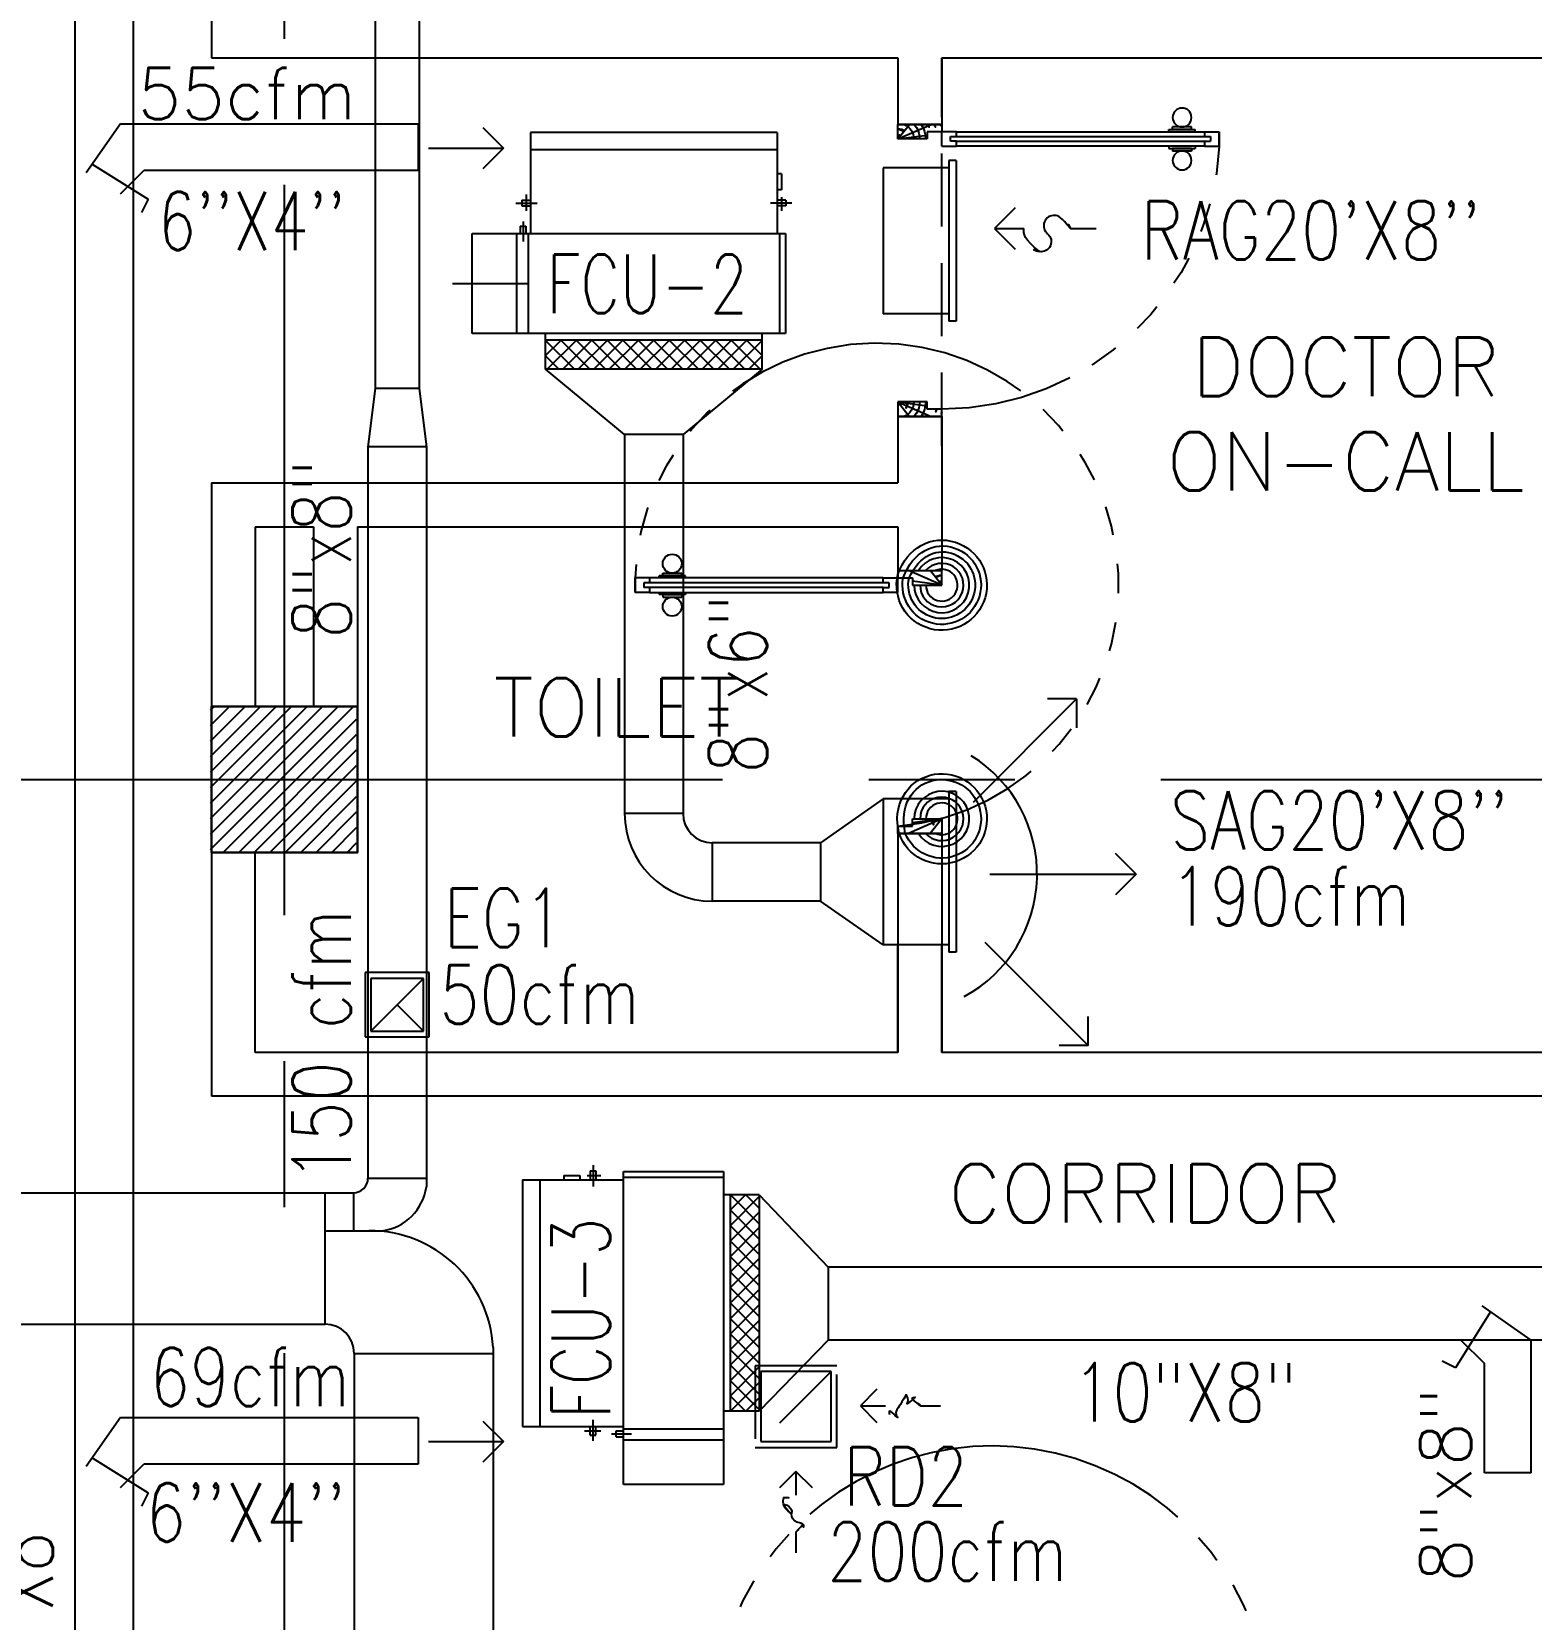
# Model space of a CAD drawing. Extents: x 417866029 to 417866302, y 43498045 to 43498122.
# Drawn here: x 417866045.34 to 417866050.47, y 43498070.1 to 43498075.53 of the extents above; entities that cross this region are included whole.
import ezdxf
from ezdxf.enums import TextEntityAlignment as Align

# ---------------------------------------------------------------- set-up
doc = ezdxf.new("R2010")
doc.units = 0
doc.header["$MEASUREMENT"] = 0
for name, pattern in [('CENTERX2', [4, 2.5, -0.5, 0.5, -0.5]), ('HIDDEN', [0.375, 0.25, -0.125]), ('HIDDEN2', [0.1875, 0.125, -0.0625])]:
    doc.linetypes.add(name, pattern=pattern)
doc.layers.get('0').update_dxf_attribs({"linetype": 'CONTINUOUS'})
for name, color, linetype in [('AXES', 11, 'CENTERX2'), ('COL', 7, 'CONTINUOUS'), ('DOOR', 9, 'CONTINUOUS'), ('DUCT', 6, 'CONTINUOUS'), ('EXDUCT', 10, 'CONTINUOUS'), ('FCU', 6, 'CONTINUOUS'), ('HAT', 11, 'CONTINUOUS'), ('M-EGU.', 2, 'CONTINUOUS'), ('M-TEXT', 2, 'CONTINUOUS'), ('PSUPPLY', 3, 'HIDDEN'), ('RM-NAME', 9, 'CONTINUOUS'), ('SCD', 2, 'CONTINUOUS'), ('WALL', 9, 'CONTINUOUS')]:
    doc.layers.add(name, color=color, linetype=linetype)
doc.styles.add('ROMANS', font='ROMANS.shx', dxfattribs={"width": 0.6})

# ---------------------------------------------------------------- blocks, each defined once
blk = doc.blocks.new('DOOR90')
at = {"layer": 'DOOR', "color": 7, "linetype": 'ByBlock'}
for p, q in [((-150, 0), (0, 0)), ((-150, 0), (-150, -25)), ((0, -50), (-113.7099299924448, 0)), ((0, -50), (-40.1457343158545, 0)), ((0, -50), (0, 0)), ((-1000, -25), (-1050, -25)), ((-1050, -75), (-1050, -25)), ((-1050, -25), (-1050, -75)), ((-1000, -41.9999999999709), (-1020, -41.9999999999709)), ((-1020, -42), (-1020, -58)), ((-1000, -25), (-1000, -41.9999999999709)), ((-877.6424572214019, -17.79999999995925), (-967.6424572214019, -17.79999999995925)), ((-967.6424572214019, -25), (-967.6424572214019, -17.79999999995925)), ((-955.0424572214251, -8.799999999959255), (-890.2424572213786, -8.799999999959255)), ((-955.0424572214251, -17.79999999995925), (-955.0424572214251, -8.799999999959255)), ((-955.0424572214251, -17.79999999995925), (-890.2424572213786, -17.79999999995925)), ((-890.2424572213786, -17.79999999995925), (-890.2424572213786, -8.799999999959255)), ((-877.6424572214019, -25), (-877.6424572214019, -17.79999999995925)), ((-200, -25), (-150, -25)), ((-200, -42), (-200, -25)), ((-180, -42), (-200, -42)), ((-180, -58), (-180, -42)), ((-150, -25), (-100, -25)), ((-150, -75), (-150, -25)), ((-100, -25), (-100, -50)), ((0, -50), (-100, -36.64271395650576)), ((-100, -50), (0, -50)), ((-1000, -75), (-1050, -74.99999999947613)), ((-1000, -58), (-1020, -58)), ((-1000, -58), (-1000, -75)), ((-967.6424572214019, -75), (-967.6424572214019, -82.20000000004075)), ((-877.6424572214019, -82.20000000004075), (-967.6424572214019, -82.20000000004075)), ((-955.0424572214251, -82.20000000004075), (-890.2424572213786, -82.20000000004075)), ((-955.0424572214251, -82.20000000004075), (-955.0424572214251, -91.20000000004075)), ((-955.0424572214251, -91.20000000004075), (-890.2424572213786, -91.20000000004075)), ((-890.2424572213786, -82.20000000004075), (-890.2424572213786, -91.20000000004075)), ((-877.6424572214019, -75), (-877.6424572214019, -82.20000000004075)), ((-200, -58), (-180, -58)), ((-200, -75), (-200, -58)), ((-150, -75), (-200, -75)), ((0, -850), (-113.7099299924448, -900)), ((-100, -875), (-100, -850)), ((0, -850), (-100, -863.3572860434942)), ((-100, -850), (0, -850)), ((0, -850), (-40.1457343158545, -900)), ((0, -850), (0, -900)), ((-150, -875), (-100, -875)), ((-150, -900), (-150, -875)), ((-150, -900), (0, -900)), ((0, -900), (-150, -900))]:
    blk.add_line(p, q, dxfattribs=at)
at = {"layer": 'DOOR', "linetype": 'ByBlock'}
for p, q in [((-200, -25), (-1000, -25)), ((-200, -42), (-1000, -41.9999999999709)), ((-200, -58), (-1000, -58)), ((-1000, -75), (-200, -75))]:
    blk.add_line(p, q, dxfattribs=at)
at = {"layer": 'DOOR', "color": 7, "linetype": 'ByBlock'}
for centre in [(-922.6424572214019, 23.53094421501737), (-922.6424572214019, -123.5309442149592)]:
    blk.add_circle(centre, 32.39999999998526, dxfattribs=at)
for centre, radius, start, end in [((0, -50), 154.4019578127773, 161.1052885482714, 166.2857707768669), ((0, -50), 94.40195781277725, 148.0181880328085, 180), ((0, -50), 134.4019578127773, 158.159849394549, 169.2800236450682), ((0, -50), 114.4019578127773, 154.0838418822192, 167.37742587102), ((0, -50), 74.40195781277725, 137.7764264185456, 180), ((0, -50), 54.40195781277725, 113.2073828924446, 180), ((0, -50), 34.40195781277725, 90, 180), ((0, -50), 14.40195781277725, 90, 180), ((0, -850), 94.40195781277725, 180, 211.9818119671915), ((0, -850), 74.40195781277725, 180, 222.2235735814543), ((0, -850), 54.40195781277725, 180, 246.7926171075554), ((0, -850), 34.40195781277725, 180, 270), ((0, -850), 14.40195781277725, 180, 270), ((0, -850), 154.4019578127773, 193.7142292231331, 198.8947114517286), ((0, -850), 134.4019578127773, 190.7199763549318, 201.840150605451)]:
    blk.add_arc(centre, radius, start, end, dxfattribs=at)
at = {"layer": 'DOOR', "linetype": 'HIDDEN', "ltscale": 0.5}
blk.add_arc((-222.2222222220153, -49.99999999976717), 828.155208510499, 178.270116378131, 275.0030377036063, dxfattribs=at)
blk = doc.blocks.new('DOOR-10')
at = {"layer": 'DOOR', "color": 0, "linetype": 'ByBlock'}
for p, q in [((-25.69739139656303, 1099.999999999069), (-75.69739139656303, 1099.999999999069)), ((-75.69739139656303, 1099.999999999069), (-25.69739139656303, 1099.999999999069)), ((-75.69739139656303, 1049.999999999069), (-75.69739139603917, 1099.999999999098)), ((-25.69739139656303, 1049.999999999069), (-25.69739139656303, 1099.999999999069)), ((-58.69739139656303, 1049.999999999069), (-75.69739139656303, 1049.999999999069)), ((-42.69739139656303, 1069.999999999069), (-58.69739139656303, 1069.999999999069)), ((-58.69739139656303, 1049.999999999069), (-58.69739139656303, 1069.999999999069)), ((-42.69739139656303, 1049.999999999069), (-42.69739139656303, 1069.999999999069)), ((-25.69739139656303, 1049.999999999069), (-42.69739139656303, 1049.999999999069)), ((-82.89739139663288, 1005.042457220465), (-91.89739139663288, 1005.042457220465)), ((-91.89739139663288, 1005.042457220465), (-91.89739139663288, 940.2424572204764)), ((-75.69739139656303, 1017.642457220471), (-82.89739139663288, 1017.642457220471)), ((-82.89739139663288, 927.6424572204705), (-82.89739139663288, 1017.642457220471)), ((-82.89739139663288, 1005.042457220465), (-82.89739139663288, 940.2424572204764)), ((-25.69739139656303, 1017.642457220471), (-18.49739139649319, 1017.642457220471)), ((-18.49739139649319, 927.6424572204705), (-18.49739139649319, 1017.642457220471)), ((-18.49739139649319, 1005.042457220465), (-9.497391396493185, 1005.042457220465)), ((-18.49739139649319, 1005.042457220465), (-18.49739139649319, 940.2424572204764)), ((-9.497391396493185, 1005.042457220465), (-9.497391396493185, 940.2424572204764)), ((-82.89739139663288, 940.2424572204764), (-91.89739139663288, 940.2424572204764)), ((-75.69739139656303, 927.6424572204705), (-82.89739139663288, 927.6424572204705)), ((-25.69739139656303, 927.6424572204705), (-18.49739139649319, 927.6424572204705)), ((-18.49739139649319, 940.2424572204764), (-9.497391396493185, 940.2424572204764)), ((-75.69739139534067, 200), (-58.69739139534067, 200)), ((-75.69739139534067, 150), (-75.69739139534067, 200)), ((-58.69739139534067, 200), (-58.69739139534067, 180)), ((-58.69739139534067, 180), (-42.69739139534067, 180)), ((-42.69739139534067, 200), (-25.69739139534067, 200)), ((-42.69739139534067, 180), (-42.69739139534067, 200)), ((-25.69739139534067, 200), (-25.69739139534067, 150)), ((-1000.697391395341, 0), (-1000.697391395341, 150)), ((-1000.697391395341, 150), (-975.6973913953407, 150)), ((-1000.697391395341, 150), (-1000.697391395341, 0)), ((-975.6973913953407, 150), (-975.6973913953407, 100)), ((-75.69739139534067, 150), (-25.69739139534067, 150)), ((-0.6973913953406736, 150), (-25.69739139534067, 150)), ((-25.69739139534067, 150), (-25.69739139534067, 100)), ((-975.6973913953407, 100), (-950.6973913953407, 100)), ((-950.6973913953407, 100), (-950.6973913953407, 0)), ((-50.69739139534067, 100), (-50.69739139534067, 0)), ((-25.69739139534067, 100), (-50.69739139534067, 100)), ((-950.6973913953407, 0), (-1000.697391395341, 0)), ((-50.69739139534067, 0), (-0.6973913953406736, 0))]:
    blk.add_line(p, q, dxfattribs=at)
at = {"layer": 'DOOR', "linetype": 'ByBlock'}
for p, q in [((-75.69739139656303, 1049.999999999069), (-75.69739139534067, 200)), ((-58.69739139534067, 200), (-58.69739139656303, 1049.999999999069)), ((-42.69739139534067, 200), (-42.69739139656303, 1049.999999999069)), ((-25.69739139534067, 200), (-25.69739139656303, 1049.999999999069))]:
    blk.add_line(p, q, dxfattribs=at)
at = {"layer": 'DOOR', "color": 9, "linetype": 'ByBlock'}
for p, q in [((-950.6973913953407, 0), (-1000.697391395341, 113.7099299924448)), ((-50.69739139534067, 0), (-0.6973913953406736, 113.7099299924448)), ((-0.6973913953406736, 0), (-0.6973913953406736, 150)), ((-950.6973913953407, 0), (-964.0546774388058, 100)), ((-50.69739139534067, 0), (-37.34010535187554, 100)), ((-950.6973913953407, 0), (-1000.697391395341, 40.1457343158545)), ((-50.69739139534067, 0), (-0.6973913953406736, 40.1457343158545))]:
    blk.add_line(p, q, dxfattribs=at)
at = {"layer": 'DOOR', "color": 0, "linetype": 'ByBlock'}
for centre in [(-124.2283356115222, 972.6424572204705), (22.83355281845434, 972.6424572204705)]:
    blk.add_circle(centre, 32.39999999998526, dxfattribs=at)
at = {"layer": 'DOOR', "linetype": 'HIDDEN', "ltscale": 0.5}
blk.add_arc((-23.39897476031911, 149.138342134087), 952.2988064575108, 93.14815770431052, 179.9481576940245, dxfattribs=at)
at = {"layer": 'DOOR', "color": 9, "linetype": 'ByBlock'}
for centre, radius, start, end in [((-950.6973913953407, 0), 154.4019578127773, 103.7142292212167, 108.8947114515936), ((-950.6973913953407, 0), 134.4019578127773, 100.7199763555959, 111.8401506085482), ((-50.69739139534067, 0), 134.4019578127773, 68.15984939145177, 79.28002364440412), ((-50.69739139534067, 0), 114.4019578127773, 64.0838418833441, 77.3774258719247), ((-50.69739139534067, 0), 154.4019578127773, 71.10528854840643, 76.28577077878333), ((-950.6973913953407, 0), 94.40195781277725, 90, 121.981811965689), ((-950.6973913953407, 0), 74.40195781277725, 90, 132.2235735847074), ((-950.6973913953407, 0), 54.40195781277725, 90, 156.7926171089788), ((-50.69739139534067, 0), 94.40195781277725, 58.01818803431096, 90), ((-50.69739139534067, 0), 74.40195781277725, 47.7764264152926, 90), ((-50.69739139534067, 0), 54.40195781277725, 23.20738289102122, 90), ((-950.6973913953407, 0), 34.40195781277725, 90, 180), ((-950.6973913953407, 0), 14.40195781277725, 90, 180), ((-50.69739139534067, 0), 34.40195781277725, 0, 90), ((-50.69739139534067, 0), 14.40195781277725, 0, 90)]:
    blk.add_arc(centre, radius, start, end, dxfattribs=at)
blk = doc.blocks.new('*X37')
at = {"color": 0}
for p, q in [((16890.47746209932, -2466.570672882412), (16943.4517006644, -2413.596434317336)), ((16890.47746209932, -2519.603681471403), (16990.47746209933, -2419.603681471401)), ((16990.47746209933, -2512.466117304769), (16891.6077791119, -2413.596434317336)), ((16990.47746209933, -2459.433108715778), (16944.64078770089, -2413.596434317336)), ((16990.47746209933, -2565.49912589376), (16890.47746209932, -2465.499125893757)), ((16890.47746209932, -2572.636690060394), (16990.47746209933, -2472.636690060392)), ((16990.47746209933, -2618.532134482751), (16890.47746209932, -2518.532134482748)), ((16890.47746209932, -2625.669698649385), (16990.47746209933, -2525.669698649383)), ((16990.47746209933, -2671.565143071742), (16890.47746209932, -2571.565143071739)), ((16890.47746209932, -2678.702707238376), (16990.47746209933, -2578.702707238374)), ((16990.47746209933, -2724.598151660733), (16890.47746209932, -2624.59815166073)), ((16890.47746209932, -2731.735715827367), (16990.47746209933, -2631.735715827365)), ((16990.47746209933, -2777.631160249724), (16890.47746209932, -2677.631160249721)), ((16890.47746209932, -2784.768724416358), (16990.47746209933, -2684.768724416357)), ((16990.47746209933, -2830.664168838715), (16890.47746209932, -2730.664168838713)), ((16890.47746209932, -2837.801733005349), (16990.47746209933, -2737.801733005348)), ((16990.47746209933, -2883.697177427706), (16890.47746209932, -2783.697177427704)), ((16890.47746209932, -2890.83474159434), (16990.47746209933, -2790.834741594339)), ((16990.47746209933, -2936.730186016697), (16890.47746209932, -2836.730186016694)), ((16890.47746209932, -2943.867750183331), (16990.47746209933, -2843.86775018333)), ((16990.47746209933, -2989.763194605689), (16890.47746209932, -2889.763194605686)), ((16890.47746209932, -2996.900758772323), (16990.47746209933, -2896.900758772321)), ((16990.47746209933, -3042.796203194679), (16890.47746209932, -2942.796203194677)), ((16890.47746209932, -3049.933767361314), (16990.47746209933, -2949.933767361312)), ((16990.47746209933, -3095.82921178367), (16890.47746209932, -2995.829211783668)), ((16890.47746209932, -3102.966775950305), (16990.47746209933, -3002.966775950303)), ((16990.47746209933, -3148.862220372662), (16890.47746209932, -3048.862220372659)), ((16891.53081232129, -3154.946434317336), (16990.47746209933, -3055.999784539294)), ((16943.52866745501, -3154.946434317336), (16890.47746209932, -3101.89522896165)), ((16944.56382091028, -3154.946434317336), (16990.47746209933, -3109.032793128285))]:
    blk.add_line(p, q, dxfattribs=at)
blk = doc.blocks.new('WHE06')
at = {"color": 3}
for p, q in [((688.9750000238419, 621.5), (346.0749999880791, 621.5)), ((346.0749999880791, 621.5), (346.0749999880791, 469.1000000014901)), ((688.9750000238419, 469.1000000014901), (688.9750000238419, 621.5)), ((212.2971614003181, 437.25), (269.0589052438736, 437.25)), ((232.1000000238419, 452.25), (232.1000000238419, 422.25)), ((232.1000000238419, 452.25), (252.1000000238419, 452.25)), ((242.1000000238419, 472.1842434704304), (242.1000000238419, 399.4801759719849)), ((252.1000000238419, 452.25), (252.1000000238419, 422.25)), ((304.9940044879913, 447.6499999985099), (373.2827185988426, 447.6499999985099)), ((321.0749999880791, 457.6499999985099), (321.0749999880791, 437.6499999985099)), ((321.0749999880791, 457.6499999985099), (346.0749999880791, 457.6499999985099)), ((321.0749999880791, 437.6499999985099), (346.0749999880791, 437.6499999985099)), ((60.32499998807907, -422.25), (60.32499998807907, 422.25)), ((346.0749999880791, 430.4178223386407), (688.9750000238419, 430.4178223386407)), ((811.1999999880791, 370.6749999970198), (688.9750000238419, 370.6749999970198)), ((711.1999999880791, -370.6749999970198), (711.1999999880791, 370.6749999970198)), ((811.1999999880791, -370.6749999970198), (811.1999999880791, 370.6749999970198)), ((811.1999999880791, -370.6749999970198), (688.9750000238419, -370.6749999970198)), ((141.6357128024101, -437.25), (141.6357128024101, -422.25)), ((196.5700032711029, -437.25), (196.5700032711029, -422.25)), ((232.1000000238419, -452.25), (232.1000000238419, -422.25)), ((242.1000000238419, -472.1842434704304), (242.1000000238419, -399.4801759719849)), ((252.1000000238419, -452.25), (252.1000000238419, -422.25)), ((346.0749999880791, -430.4178223386407), (688.9750000238419, -430.4178223386407)), ((141.6357128024101, -437.25), (196.5700032711029, -437.25)), ((221.3790392279625, -437.25), (269.0589052438736, -437.25)), ((232.1000000238419, -452.25), (252.1000000238419, -452.25))]:
    blk.add_line(p, q, dxfattribs=at)
at = {"color": 6}
for p, q in [((346.0749999880791, 469.1000000014901), (346.0749999880791, -450.8250000029802)), ((688.9750000238419, 469.1000000014901), (346.0749999880791, 469.1000000014901)), ((688.9750000238419, -450.8250000029802), (688.9750000238419, 469.1000000014901)), ((0, -422.25), (0, 422.25)), ((0, 422.25), (346.0749999880791, 422.25)), ((0, -422.25), (346.0749999880791, -422.25)), ((346.0749999880791, -450.8250000029802), (688.9750000238419, -450.8250000029802))]:
    blk.add_line(p, q, dxfattribs=at)
at = {"color": 11}
blk.add_blockref('*X37', (-16179.27746212482, 2784.271434314549), dxfattribs=at)
blk = doc.blocks.new('RM1')
at = {"layer": 'RM-NAME', "style": 'ROMANS'}
for tag, p in [('ROOMNAME1', (0, 323.8095238059759)), ('ROOMNAME2', (0, 0))]:
    blk.add_attdef(tag, text='', height=200, dxfattribs=at).set_placement(p, align=Align.MIDDLE)
blk = doc.blocks.new('*X91')
at = {"color": 0}
for p, q in [((215908.5557043089, 139859.2213876958), (216399.0682904249, 140349.7339738117)), ((215908.5557043089, 139912.2543962848), (216346.0352818359, 140349.7339738117)), ((215908.5557043089, 139965.2874048737), (216293.0022732469, 140349.7339738117)), ((215908.5557043089, 140018.3204134627), (216239.9692646579, 140349.7339738117)), ((215908.555704309, 140071.3534220517), (216186.9362560689, 140349.7339738117)), ((215908.555704309, 140124.3864306407), (216133.9032474799, 140349.7339738117)), ((215908.555704309, 140177.4194392297), (216080.8702388909, 140349.7339738117)), ((215908.555704309, 140230.4524478187), (216027.8372303019, 140349.7339738117)), ((215908.555704309, 140283.4854564077), (215974.8042217129, 140349.7339738117)), ((215908.555704309, 140336.5184649967), (215921.7712131239, 140349.7339738117)), ((215952.1012990139, 139849.7339738117), (216408.5557043089, 140306.1883791067)), ((216005.1343076028, 139849.7339738117), (216408.5557043089, 140253.1553705177)), ((216058.1673161918, 139849.7339738117), (216408.5557043089, 140200.1223619287)), ((216111.2003247808, 139849.7339738117), (216408.5557043089, 140147.0893533397)), ((216164.2333333698, 139849.7339738117), (216408.5557043089, 140094.0563447507)), ((216217.2663419588, 139849.7339738117), (216408.5557043089, 140041.0233361618)), ((216270.2993505478, 139849.7339738117), (216408.5557043089, 139987.9903275728)), ((216323.3323591368, 139849.7339738117), (216408.5557043089, 139934.9573189838)), ((216376.3653677258, 139849.7339738117), (216408.5557043089, 139881.9243103948))]:
    blk.add_line(p, q, dxfattribs=at)
blk = doc.blocks.new('COL50')
at = {"layer": 'COL'}
blk.add_lwpolyline([(-249.9999999999709, 250), (-249.9999999999418, -250), (250, -250), (249.9999999999709, 250)], close=True, dxfattribs=at)

msp = doc.modelspace()

# ---------------------------------------------------------------- linework, layer by layer
at = {"layer": 'AXES'}
for p, q in [((417866046.2034642, 43498044.50641705), (417866046.2034642, 43498105.09071069)), ((417866037.2034642, 43498072.97071069), (417866053.4034642, 43498072.97071069))]:
    msp.add_line(p, q, dxfattribs=at)
at = {"layer": 'DUCT', "linetype": 'ByBlock'}
for p, q in [((417866045.4858617, 43498076.76223254), (417866045.4858617, 43498075.46983648)), ((417866045.6858616, 43498076.76223254), (417866045.6858616, 43498059.50111161)), ((417866045.4858617, 43498075.46983648), (417866045.4858617, 43498069.18391685)), ((417866047.3679041, 43498074.15119626), (417866047.0972291, 43498074.37467881)), ((417866047.8385791, 43498074.37467881), (417866047.5679041, 43498074.15119626)), ((417866047.3679041, 43498074.15119626), (417866047.3679041, 43498072.85384937)), ((417866047.5679041, 43498074.15119626), (417866047.3679041, 43498074.15119626)), ((417866047.5679041, 43498074.15119626), (417866047.5679041, 43498072.85384937)), ((417866047.5679041, 43498072.85384937), (417866047.3679041, 43498072.85384937)), ((417866048.2525501, 43498072.90384936), (417866048.0380577, 43498072.75384936)), ((417866048.2525501, 43498072.90384936), (417866048.2525501, 43498072.40384936)), ((417866048.4775501, 43498072.90384936), (417866048.2525501, 43498072.90384936)), ((417866048.0380577, 43498072.75384936), (417866047.6679041, 43498072.75384936)), ((417866047.6679041, 43498072.75384936), (417866047.6679041, 43498072.55384937)), ((417866048.0380577, 43498072.75384936), (417866048.0380577, 43498072.55384937)), ((417866048.0380577, 43498072.55384937), (417866047.6679041, 43498072.55384937)), ((417866048.2525501, 43498072.40384936), (417866048.0380577, 43498072.55384937)), ((417866048.4775501, 43498072.40384936), (417866048.2525501, 43498072.40384936))]:
    msp.add_line(p, q, dxfattribs=at)
at = {"layer": 'DUCT', "color": 2, "linetype": 'HIDDEN'}
msp.add_line((417866048.4535142, 43498074.11321069), (417866048.4535142, 43498075.44071069), dxfattribs=at)
at = {"layer": 'DUCT'}
for p, q in [((417866045.642516, 43498075.2153761), (417866045.5249249, 43498075.04743862)), ((417866045.642516, 43498075.2153761), (417866046.6612035, 43498075.2153761)), ((417866046.6612035, 43498075.2153761), (417866046.6612035, 43498075.05537611)), ((417866045.5455338, 43498075.0768711), (417866045.7370023, 43498074.95672523)), ((417866045.642516, 43498074.9753761), (417866045.722516, 43498075.05537611)), ((417866046.6612035, 43498075.05537611), (417866045.722516, 43498075.05537611)), ((417866045.7370023, 43498074.95672523), (417866045.7139838, 43498074.91157173)), ((417866045.7370023, 43498074.95672523), (417866045.7370023, 43498074.95672523)), ((417866050.4708271, 43498071.05100289), (417866050.3028896, 43498071.16859398)), ((417866050.3323221, 43498071.14798514), (417866050.2121762, 43498070.95651667)), ((417866050.2308271, 43498071.05100289), (417866050.3108271, 43498070.97100289)), ((417866050.2121762, 43498070.95651667), (417866050.1670227, 43498070.97953507)), ((417866050.2121762, 43498070.95651667), (417866050.2121762, 43498070.95651667)), ((417866050.3108271, 43498070.59684509), (417866050.3108271, 43498070.97100289)), ((417866045.642516, 43498070.78660447), (417866045.5249249, 43498070.61866699)), ((417866045.642516, 43498070.78660447), (417866046.6612035, 43498070.78660447)), ((417866046.6612035, 43498070.78660447), (417866046.6612035, 43498070.62660448)), ((417866045.5455338, 43498070.64809947), (417866045.7370023, 43498070.52795361)), ((417866045.642516, 43498070.54660447), (417866045.722516, 43498070.62660448)), ((417866046.6612035, 43498070.62660448), (417866045.722516, 43498070.62660448)), ((417866050.4708271, 43498070.59684509), (417866050.3108271, 43498070.59684509)), ((417866045.7370023, 43498070.52795361), (417866045.7139838, 43498070.4828001)), ((417866045.7370023, 43498070.52795361), (417866045.7370023, 43498070.52795361))]:
    msp.add_line(p, q, dxfattribs=at)
at = {"layer": 'DUCT', "linetype": 'Continuous'}
for p, q in [((417866047.8290647, 43498071.54867522), (417866048.064752, 43498071.30100289)), ((417866048.064752, 43498071.30100289), (417866048.064752, 43498071.05100289)), ((417866050.8562714, 43498071.30100289), (417866048.064752, 43498071.30100289)), ((417866048.064752, 43498071.05100289), (417866047.8290647, 43498070.80732521)), ((417866050.8562714, 43498071.05100289), (417866048.064752, 43498071.05100289)), ((417866050.4708271, 43498070.59684509), (417866050.4708271, 43498071.05100289))]:
    msp.add_line(p, q, dxfattribs=at)
at = {"layer": 'DUCT', "linetype": 'ByBlock'}
for radius in [0.3, 0.1]:
    msp.add_arc((417866047.6679041, 43498072.85384937), radius, 180, 270, dxfattribs=at)
at = {"layer": 'EXDUCT', "linetype": 'ByBlock'}
for p, q in [((417866046.5144947, 43498075.6622671), (417866046.5144947, 43498074.30918572)), ((417866046.6644947, 43498075.65226711), (417866046.6644947, 43498074.30918572)), ((417866046.5144947, 43498074.30918572), (417866046.4894947, 43498074.10918573)), ((417866046.6644947, 43498074.30918572), (417866046.5144947, 43498074.30918572)), ((417866046.6644948, 43498074.30918572), (417866046.6894947, 43498074.10918573)), ((417866046.4894947, 43498074.10918573), (417866046.4894947, 43498071.60578097)), ((417866046.6894947, 43498074.10918572), (417866046.4894947, 43498074.10918573)), ((417866046.6894947, 43498074.10918572), (417866046.6894947, 43498071.5754566)), ((417866046.4894947, 43498071.60578097), (417866046.6894947, 43498071.60578097)), ((417866043.0315292, 43498071.55578096), (417866046.4394947, 43498071.55578097)), ((417866046.3424296, 43498071.10578096), (417866046.3424296, 43498071.55578096)), ((417866043.0315292, 43498071.10578096), (417866046.3424296, 43498071.10578096)), ((417866046.4424295, 43498071.00578097), (417866046.4424295, 43498061.77751639)), ((417866046.4424295, 43498071.00578097), (417866046.9174295, 43498071.00578097)), ((417866046.9174295, 43498071.0254566), (417866046.9174296, 43498058.18473703))]:
    msp.add_line(p, q, dxfattribs=at)
at = {"layer": 'EXDUCT', "linetype": 'ByBlock', "ltscale": 0.3}
for p, q in [((417866046.4394947, 43498071.55578097), (417866046.4394947, 43498071.42545661)), ((417866046.3424296, 43498071.4254566), (417866046.5394586, 43498071.4254566))]:
    msp.add_line(p, q, dxfattribs=at)
at = {"layer": 'EXDUCT', "linetype": 'ByBlock'}
for centre, radius, start, end in [((417866046.4394947, 43498071.60578097), 0.05, 270, 0), ((417866046.5130724, 43498071.60187865), 0.1783896757140228, 278.5177282969267, 351.4823468290231), ((417866046.4959972, 43498071.00346604), 0.422005665783798, 2.987014863986851, 90.48438433604409), ((417866046.3424296, 43498071.00578097), 0.1, 0, 90)]:
    msp.add_arc(centre, radius, start, end, dxfattribs=at)
at = {"layer": 'FCU', "color": 6}
for p, q in [((417866047.8901541, 43498075.18587881), (417866047.0456541, 43498075.18587881)), ((417866047.0456541, 43498075.18587881), (417866047.0456541, 43498074.83980381)), ((417866047.8901541, 43498075.18587881), (417866047.8901541, 43498074.83980381)), ((417866046.9988041, 43498074.83980381), (417866047.9187291, 43498074.83980381)), ((417866046.9988041, 43498074.49690381), (417866046.9988041, 43498074.83980381)), ((417866047.9187291, 43498074.83980381), (417866047.9187291, 43498074.49690381)), ((417866047.9187291, 43498074.49690381), (417866046.9988041, 43498074.49690381))]:
    msp.add_line(p, q, dxfattribs=at)
at = {"layer": 'FCU', "color": 3}
for p, q in [((417866047.8901541, 43498075.12555381), (417866047.0456541, 43498075.12555381)), ((417866047.905154, 43498075.0442431), (417866047.8901541, 43498075.0442431)), ((417866047.905154, 43498075.0442431), (417866047.905154, 43498074.9893088)), ((417866047.0306541, 43498074.97358165), (417866047.0306541, 43498074.9168199)), ((417866047.905154, 43498074.9893088), (417866047.8901541, 43498074.9893088)), ((417866046.9957199, 43498074.94377881), (417866047.0684239, 43498074.94377881)), ((417866047.0156541, 43498074.95377881), (417866047.0456541, 43498074.95377881)), ((417866047.0156541, 43498074.95377881), (417866047.0156541, 43498074.93377881)), ((417866047.0156541, 43498074.93377881), (417866047.0456541, 43498074.93377881)), ((417866047.9400883, 43498074.94377881), (417866047.8673843, 43498074.94377881)), ((417866047.9201541, 43498074.95377881), (417866047.8901541, 43498074.95377881)), ((417866047.9201541, 43498074.93377881), (417866047.8901541, 43498074.93377881)), ((417866047.905154, 43498074.96449977), (417866047.905154, 43498074.9168199)), ((417866047.9201541, 43498074.95377881), (417866047.9201541, 43498074.93377881)), ((417866047.0102541, 43498074.86480381), (417866047.0302541, 43498074.86480381)), ((417866047.0102541, 43498074.86480381), (417866047.0102541, 43498074.83980381)), ((417866047.0202541, 43498074.8808848), (417866047.0202541, 43498074.81259609)), ((417866047.0302541, 43498074.86480381), (417866047.0302541, 43498074.83980381)), ((417866046.8464041, 43498074.49690381), (417866046.8464041, 43498074.83980381)), ((417866046.8464041, 43498074.83980381), (417866046.9988041, 43498074.83980381)), ((417866047.0374863, 43498074.83980381), (417866047.0374863, 43498074.49690381)), ((417866047.8983219, 43498074.83980381), (417866047.8983219, 43498074.49690381)), ((417866046.9988041, 43498074.49690381), (417866046.8464041, 43498074.49690381)), ((417866047.0972291, 43498074.37467881), (417866047.0972291, 43498074.49690381)), ((417866047.8385791, 43498074.37467881), (417866047.8385791, 43498074.49690381)), ((417866047.8385791, 43498074.47467881), (417866047.0972291, 43498074.47467881)), ((417866047.8385791, 43498074.37467881), (417866047.0972291, 43498074.37467881))]:
    msp.add_line(p, q, dxfattribs=at)
at = {"layer": 'M-EGU.'}
for p, q in [((417866046.8826447, 43498075.2029549), (417866046.9533554, 43498075.13224422)), ((417866046.6971245, 43498075.13224422), (417866046.9533554, 43498075.13224422)), ((417866046.9533554, 43498075.13224422), (417866046.8826447, 43498075.06153354)), ((417866047.8344532, 43498070.94357429), (417866047.8344531, 43498070.7035747)), ((417866048.0744528, 43498070.94357429), (417866047.8344532, 43498070.94357429)), ((417866048.0744527, 43498070.7035747), (417866048.0744528, 43498070.94357429)), ((417866048.2317384, 43498070.88267381), (417866048.1751699, 43498070.82610536)), ((417866048.1751699, 43498070.82610536), (417866048.2317384, 43498070.76953691)), ((417866048.1751699, 43498070.82610536), (417866048.2606553, 43498070.82610536)), ((417866048.380887, 43498070.82610536), (417866048.449684, 43498070.82610536)), ((417866046.8826447, 43498070.77418327), (417866046.9533554, 43498070.70347259)), ((417866046.6971245, 43498070.70347259), (417866046.9533554, 43498070.70347259)), ((417866046.9533554, 43498070.70347259), (417866046.8826447, 43498070.63276191)), ((417866047.8344531, 43498070.7035747), (417866048.0744527, 43498070.7035747)), ((417866047.9541848, 43498070.60164844), (417866047.8976164, 43498070.54508)), ((417866048.0107533, 43498070.54508), (417866047.9541848, 43498070.60164844)), ((417866047.9541848, 43498070.60164844), (417866047.9541848, 43498070.52079856)), ((417866047.9541848, 43498070.39340851), (417866047.9541848, 43498070.32249893))]:
    msp.add_line(p, q, dxfattribs=at)
at = {"layer": 'M-EGU.', "linetype": 'HIDDEN'}
for p, q in [((417866048.0944527, 43498070.96357426), (417866047.8144532, 43498070.96357426)), ((417866047.8144532, 43498070.96357426), (417866047.8144532, 43498070.68357474)), ((417866048.0944527, 43498070.68357474), (417866048.0944527, 43498070.96357426)), ((417866048.0744528, 43498070.94357429), (417866047.8344531, 43498070.7035747)), ((417866047.8144532, 43498070.68357474), (417866048.0944527, 43498070.68357474))]:
    msp.add_line(p, q, dxfattribs=at)
at = {"layer": 'M-EGU.'}
for points in [[(417866048.380887, 43498070.82610536, -0.1878616880635112), (417866048.3627031, 43498070.85560474, -0.2026446714702415), (417866048.3313798, 43498070.863507, -0.6169147816705048), (417866048.3184245, 43498070.82341069, 0.6687084752237648), (417866048.30309, 43498070.78565753, 0.1942850651709176), (417866048.2743898, 43498070.79704234, 0.1860514396155063), (417866048.2606553, 43498070.82610536)], [(417866047.9541848, 43498070.39340851, -0.1324001419046424), (417866047.9799259, 43498070.41123553, -0.15664048728736), (417866047.9900833, 43498070.43587186, -0.7366118572675341), (417866047.93973, 43498070.45606229, 0.7742319307937748), (417866047.891069, 43498070.47833521, 0.2033489946306821), (417866047.9130334, 43498070.51205514, 0.1938082075567039), (417866047.9541848, 43498070.52079856)]]:
    msp.add_lwpolyline(points, format="xyb", dxfattribs=at)
at = {"layer": 'PSUPPLY', "linetype": 'HIDDEN2'}
msp.add_line((417866047.036284, 43498074.6673568), (417866046.7785202, 43498074.6673568), dxfattribs=at)
at = {"layer": 'SCD'}
for p, q in [((417866048.5025501, 43498075.08995594), (417866048.4775501, 43498075.08995594)), ((417866048.4775501, 43498075.08995594), (417866048.4775501, 43498074.53995594)), ((417866048.5025501, 43498075.08995594), (417866048.5025501, 43498074.53995594)), ((417866048.2525501, 43498075.06495594), (417866048.2525501, 43498074.56495594)), ((417866048.4775501, 43498075.06495594), (417866048.2525501, 43498075.06495594)), ((417866048.7044098, 43498074.92726446), (417866048.6336991, 43498074.85655379)), ((417866048.6336991, 43498074.85655379), (417866048.7044098, 43498074.7858431)), ((417866048.6336991, 43498074.85655379), (417866048.7347616, 43498074.85655379)), ((417866048.8939995, 43498074.85655379), (417866048.9826366, 43498074.85655379)), ((417866048.4775501, 43498074.56495594), (417866048.2525501, 43498074.56495594)), ((417866048.5025501, 43498074.53995594), (417866048.4775501, 43498074.53995594)), ((417866048.5616513, 43498072.89329286), (417866048.9152047, 43498073.24684624)), ((417866048.9152047, 43498073.24684624), (417866048.8152047, 43498073.24684624)), ((417866048.9152047, 43498073.24684624), (417866048.9152047, 43498073.14684625)), ((417866048.5025501, 43498072.92884937), (417866048.4775501, 43498072.92884937)), ((417866048.4775501, 43498072.92884937), (417866048.4775501, 43498072.37884936)), ((417866048.5025501, 43498072.92884937), (417866048.5025501, 43498072.37884936)), ((417866049.1185972, 43498072.64635343), (417866049.0478866, 43498072.71706411)), ((417866048.6185972, 43498072.64635343), (417866049.1185972, 43498072.64635343)), ((417866049.1185972, 43498072.64635343), (417866049.0478866, 43498072.57564276)), ((417866048.5025501, 43498072.37884936), (417866048.4775501, 43498072.37884936)), ((417866048.6013191, 43498072.41295649), (417866048.9548725, 43498072.0594031)), ((417866046.6794229, 43498072.28934424), (417866046.4994229, 43498072.28934424)), ((417866046.4994229, 43498072.28934424), (417866046.4994229, 43498072.10934424)), ((417866046.6794229, 43498072.10934424), (417866046.6794229, 43498072.28934424)), ((417866048.9548725, 43498072.0594031), (417866048.9548725, 43498072.1594031)), ((417866046.4994229, 43498072.10934424), (417866046.6794229, 43498072.10934424)), ((417866048.9548725, 43498072.0594031), (417866048.8548725, 43498072.0594031))]:
    msp.add_line(p, q, dxfattribs=at)
at = {"layer": 'SCD', "linetype": 'HIDDEN'}
for p, q in [((417866046.6994229, 43498072.30934425), (417866046.4794229, 43498072.30934425)), ((417866046.4794229, 43498072.30934425), (417866046.4794229, 43498072.08934425)), ((417866046.6994229, 43498072.08934425), (417866046.6994229, 43498072.30934425)), ((417866046.4994229, 43498072.10934424), (417866046.6794229, 43498072.28934424)), ((417866046.4794229, 43498072.08934425), (417866046.6994229, 43498072.08934425))]:
    msp.add_line(p, q, dxfattribs=at)
at = {"layer": 'SCD', "linetype": 'ByBlock'}
msp.add_line((417866046.5894229, 43498072.19934425), (417866046.6794229, 43498072.10934424), dxfattribs=at)
at = {"layer": 'SCD'}
msp.add_lwpolyline([(417866048.8939995, 43498074.85655379, 0.1324001419046424), (417866048.8717156, 43498074.88873012, 0.15664048728736), (417866048.8409202, 43498074.90142697, 0.7366118572675341), (417866048.8156821, 43498074.83848524, -0.7742319307937748), (417866048.7878409, 43498074.77765886, -0.2033489946306821), (417866048.7456909, 43498074.8051144, -0.1938082075567039), (417866048.7347616, 43498074.85655379)], format="xyb", dxfattribs=at)
msp.add_arc((417866048.3029904, 43498072.64635343), 0.4768565362902445, 298.5297142934468, 58.13492605215742, dxfattribs=at)
at = {"layer": 'WALL', "linetype": 'ByBlock'}
for p, q in [((417866045.9534642, 43498078.17071069), (417866045.9534642, 43498075.44071069)), ((417866045.9534642, 43498075.44071069), (417866048.3034642, 43498075.44071069)), ((417866048.3034642, 43498075.44071069), (417866048.3034642, 43498075.21321069)), ((417866048.4534642, 43498075.44071069), (417866048.4534642, 43498075.21321069)), ((417866048.4534642, 43498075.44071069), (417866051.4034642, 43498075.44071069)), ((417866048.4534642, 43498075.21321069), (417866048.3034642, 43498075.21321069)), ((417866048.4534642, 43498074.21321069), (417866048.3034642, 43498074.21321069)), ((417866048.3034642, 43498074.21321069), (417866048.3034642, 43498073.9857107)), ((417866048.4534642, 43498074.21321069), (417866048.4534642, 43498073.9857107)), ((417866045.9534642, 43498073.9857107), (417866045.9534642, 43498071.88571069)), ((417866045.9534642, 43498073.9857107), (417866048.3034642, 43498073.9857107)), ((417866048.4534642, 43498073.9857107), (417866048.4534642, 43498073.68571069)), ((417866046.1034642, 43498073.83571069), (417866046.1034642, 43498073.22071069)), ((417866046.1034642, 43498073.83571069), (417866046.3034642, 43498073.83571069)), ((417866046.3034642, 43498073.83571069), (417866046.3034642, 43498073.22071069)), ((417866046.4534642, 43498073.83571069), (417866048.3034642, 43498073.83571069)), ((417866046.4534642, 43498073.83571069), (417866046.4534642, 43498073.22071069)), ((417866048.3034642, 43498073.83571069), (417866048.3034642, 43498073.68571069)), ((417866048.3034642, 43498073.68571069), (417866048.4534642, 43498073.68571069)), ((417866048.3034642, 43498072.78571069), (417866048.4534642, 43498072.78571069)), ((417866048.3034642, 43498072.78571069), (417866048.3034642, 43498072.03571069)), ((417866048.4534642, 43498072.78571069), (417866048.4534642, 43498072.03571069)), ((417866046.1034642, 43498072.03571069), (417866046.1034642, 43498072.72071069)), ((417866048.3035142, 43498072.03571069), (417866048.3035142, 43498072.40384936)), ((417866048.4535142, 43498072.03571069), (417866048.4535142, 43498072.40384936)), ((417866048.3034642, 43498072.03571069), (417866046.1034642, 43498072.03571069)), ((417866051.4034642, 43498072.03571069), (417866048.4534642, 43498072.03571069)), ((417866051.7534642, 43498071.88571069), (417866045.9534642, 43498071.88571069))]:
    msp.add_line(p, q, dxfattribs=at)
at = {"layer": 'WALL', "linetype": 'ByBlock', "ltscale": 0.3}
msp.add_lwpolyline([(417866046.4534642, 43498073.22071069), (417866045.9534642, 43498073.22071069), (417866045.9534642, 43498072.72071069), (417866046.4534642, 43498072.72071069)], close=True, dxfattribs=at)

# ---------------------------------------------------------------- block references
at = {"layer": 'COL', "xscale": -0.0009999871253967285, "yscale": 0.001000002026557922, "zscale": 0.001}
msp.add_blockref('COL50', (417866046.2034642, 43498072.97071069), dxfattribs=at)
at = {"layer": 'DOOR', "color": 0, "linetype": 'ByBlock', "ltscale": 0.3, "yscale": 0.001000002026557922, "zscale": 0.001}
for p, xscale, rotation in [((417866048.3034642, 43498075.21390808), -0.001000002026557922, 270), ((417866048.6027668, 43498069.88571069), 0.0009999871253967285, 180)]:
    msp.add_blockref('DOOR-10', p, dxfattribs=dict(at, xscale=xscale, rotation=rotation))
at = {"layer": 'DOOR', "color": 0, "linetype": 'ByBlock', "xscale": 0.0009999871253967285, "yscale": 0.001000002026557922, "zscale": 0.001}
msp.add_blockref('DOOR90', (417866048.4534642, 43498073.68571069), dxfattribs=at)
at = {"layer": 'FCU', "color": 11, "xscale": -0.001000002026557922, "yscale": 0.001000002026557922, "zscale": 0.001, "rotation": 90}
msp.add_blockref('*X37', (417866044.6836327, 43498091.36515627), dxfattribs=at)
at = {"layer": 'FCU', "linetype": 'ByBlock', "xscale": -0.0009999871253967285, "yscale": 0.001000002026557922, "zscale": 0.001, "rotation": 180}
msp.add_blockref('WHE06', (417866047.0178647, 43498071.17800021), dxfattribs=at)
at = {"layer": 'HAT', "xscale": 0.0009999871253967285, "yscale": 0.001000002026557922, "zscale": 0.001}
msp.add_blockref('*X91', (417865830.0449085, 43497932.87097672), dxfattribs=at)
at = {"layer": 'RM-NAME'}
ref = msp.add_blockref('RM1', (417866049.8363665, 43498074.05936259), dxfattribs=dict(at, xscale=0.0009999871253967285, yscale=0.001000002026557922, zscale=0.001))
ref.add_attrib('ROOMNAME2', 'ON-CALL', dxfattribs={"height": 0.2, "style": 'ROMANS'}).set_placement((417866049.8363665, 43498074.05936259), align=Align.MIDDLE)
ref.add_attrib('ROOMNAME1', 'DOCTOR', dxfattribs={"height": 0.2, "style": 'ROMANS'}).set_placement((417866049.8363665, 43498074.38317211), align=Align.MIDDLE)
ref = msp.add_blockref('RM1', (417866047.3397633, 43498073.21709342), dxfattribs=dict(at, xscale=0.0009999871253967285, yscale=0.001000002026557922, zscale=0.001))
ref.add_attrib('ROOMNAME2', 'TOILET', dxfattribs={"height": 0.2, "style": 'ROMANS'}).set_placement((417866047.3397633, 43498073.21709342), align=Align.MIDDLE)
ref = msp.add_blockref('RM1', (417866049.1494204, 43498071.55366976), dxfattribs=dict(at, xscale=-0.0009999871253967285, yscale=0.001000002026557922, zscale=0.001))
ref.add_attrib('ROOMNAME2', 'CORRIDOR', dxfattribs={"height": 0.2, "style": 'ROMANS'}).set_placement((417866049.1494204, 43498071.55366976), align=Align.MIDDLE)

# ---------------------------------------------------------------- texts
at = {"layer": 'M-TEXT', "linetype": 'ByBlock', "style": 'ROMANS'}
msp.add_text('55cfm', height=0.175, dxfattribs=at).set_placement((417866045.7003253, 43498075.23118225))
for s, width, p in [("6''X4''", 0.75, (417866045.7713234, 43498074.78222947)), ("RAG20'X8''", 0.8, (417866049.1347516, 43498074.75019783)), ('FCU-2', 0.75, (417866047.1012155, 43498074.56722053))]:
    msp.add_text(s, height=0.2, dxfattribs=dict(at, width=width)).set_placement(p)
at = {"layer": 'M-TEXT', "linetype": 'ByBlock', "style": 'ROMANS', "width": 0.8}
for s, p in [('8"x8"', (417866046.4305418, 43498073.45415483)), ('8"x6"', (417866047.8558174, 43498072.99202716)), ('150 cfm', (417866046.4305418, 43498071.59405575)), ("8''X8''", (417866045.411119, 43498069.84663615))]:
    msp.add_text(s, height=0.2, rotation=90, dxfattribs=at).set_placement(p)
at = {"layer": 'M-TEXT', "style": 'ROMANS', "width": 0.8}
for s, p in [("SAG20'X8''", (417866049.2353275, 43498072.73099161)), ('190cfm', (417866049.2353275, 43498072.47072335)), ('EG1', (417866046.7489437, 43498072.39666476)), ('50cfm', (417866046.7343149, 43498072.13432188)), ('69cfm', (417866045.7424489, 43498070.82520814)), ('10"X8"', (417866048.9010787, 43498070.77248189)), ('RD2', (417866048.117515, 43498070.48488914)), ("6''X4''", (417866045.7290789, 43498070.3609309)), ('200cfm', (417866048.0616068, 43498070.2274079))]:
    msp.add_text(s, height=0.2, dxfattribs=at).set_placement(p)
at = {"layer": 'M-TEXT', "style": 'ROMANS', "width": 0.75}
msp.add_text('FCU-3', height=0.2, rotation=90, dxfattribs=at).set_placement((417866047.3180258, 43498070.78165264))
at = {"layer": 'M-TEXT', "linetype": 'ByBlock', "style": 'ROMANS'}
msp.add_text('8"x8"', height=0.175, rotation=90, dxfattribs=at).set_placement((417866050.2656733, 43498070.2219298))

doc.saveas('drawing.dxf')
